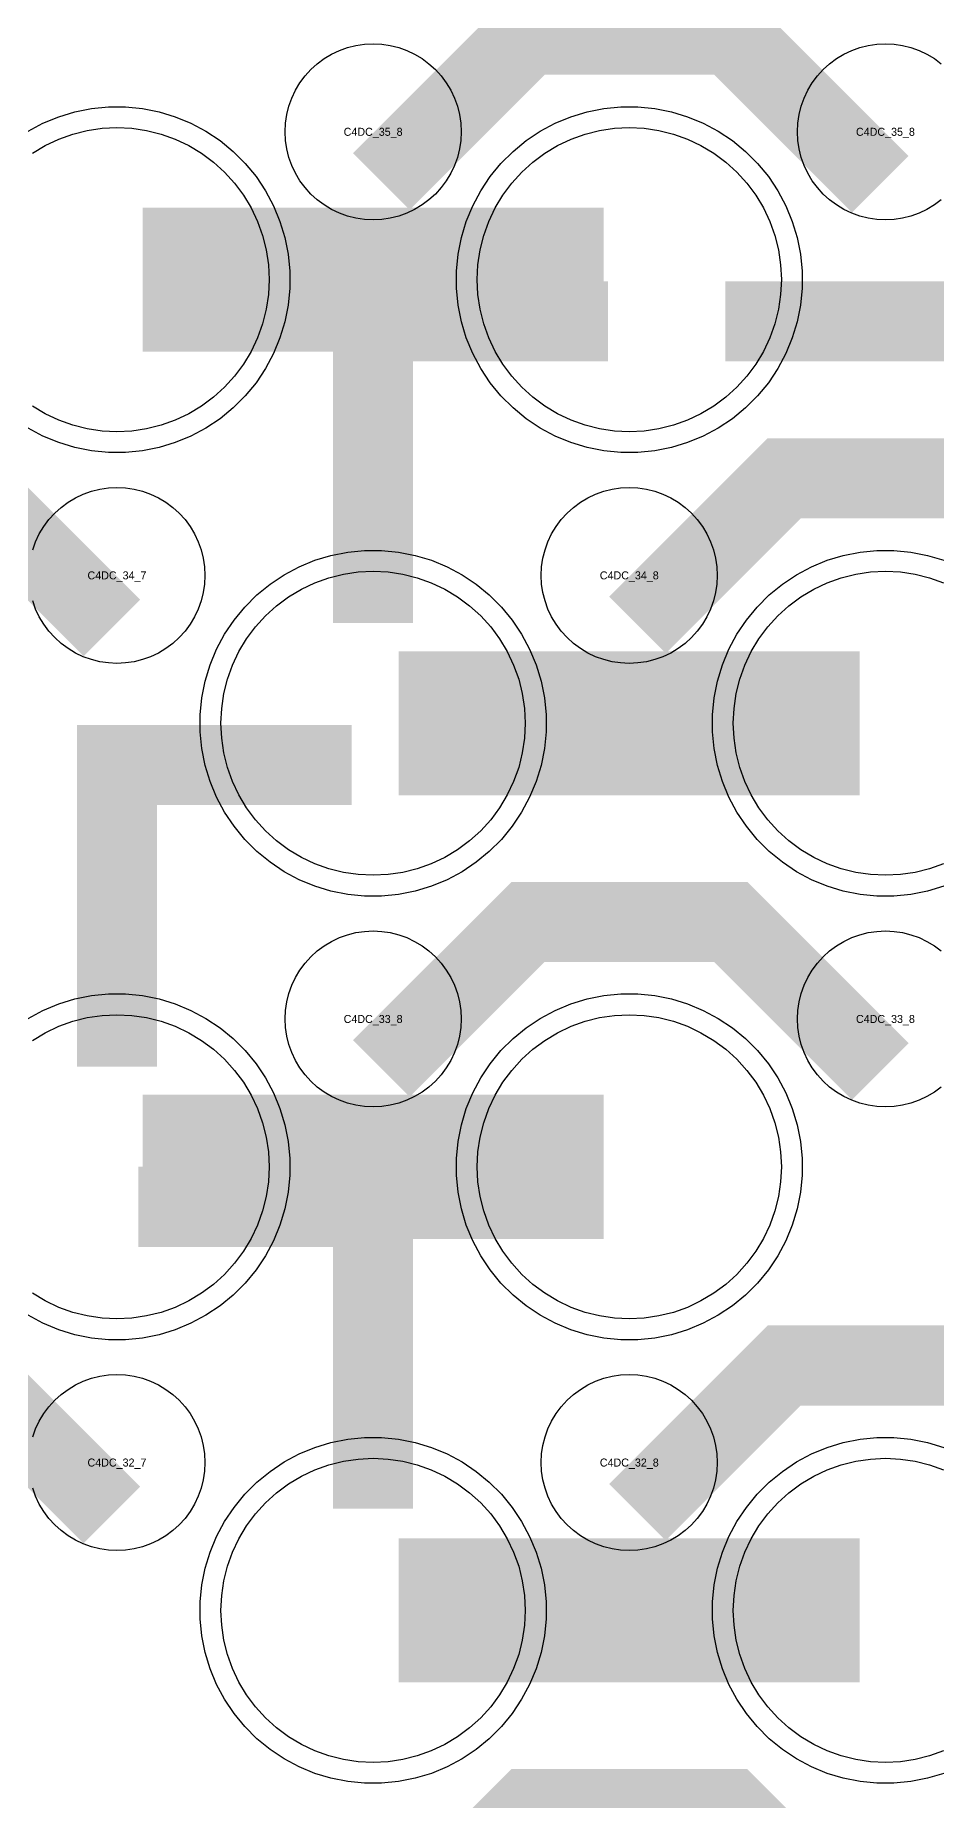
# Model space of a CAD drawing. Extents: x -11880 to 11880, y -14992 to 14992.
# Drawn here: x -9546 to -9264, y -10465 to -9913 of the extents above; entities that cross this region are included whole.
import ezdxf
from ezdxf.enums import TextEntityAlignment as Align

# ---------------------------------------------------------------- set-up
doc = ezdxf.new("R2010")
doc.units = 0
doc.header["$MEASUREMENT"] = 0
for name, color, linetype in [('GDS_775_DT_237', 138, 'CONTINUOUS'), ('RDL1_FS', 34, 'CONTINUOUS'), ('RDL_BS', 160, 'CONTINUOUS')]:
    doc.layers.add(name, color=color, linetype=linetype)

msp = doc.modelspace()

# ---------------------------------------------------------------- linework, layer by layer
at = {"layer": 'RDL1_FS', "color": 240, "true_color": 0xed1f24}
for points in [[(-9546.395, -9950.318), (-9542.395, -9947.92), (-9538.181, -9945.928), (-9533.791, -9944.356), (-9529.268, -9943.224), (-9524.657, -9942.54), (-9520, -9942.311), (-9515.343, -9942.54), (-9510.732, -9943.224), (-9506.209, -9944.356), (-9501.819, -9945.928), (-9497.605, -9947.92), (-9493.605, -9950.318), (-9489.86, -9953.096), (-9486.406, -9956.226), (-9483.276, -9959.68), (-9480.498, -9963.425), (-9478.1, -9967.425), (-9476.108, -9971.639), (-9474.536, -9976.029), (-9473.404, -9980.552), (-9472.72, -9985.163), (-9472.491, -9989.82), (-9472.72, -9994.477), (-9473.404, -9999.088), (-9474.536, -10003.611), (-9476.108, -10008.001), (-9478.1, -10012.215), (-9480.498, -10016.215), (-9483.276, -10019.96), (-9486.406, -10023.414), (-9489.86, -10026.544), (-9493.605, -10029.322), (-9497.605, -10031.72), (-9501.819, -10033.712), (-9506.209, -10035.284), (-9510.732, -10036.416), (-9515.343, -10037.1), (-9520, -10037.329), (-9524.657, -10037.1), (-9529.268, -10036.416), (-9533.791, -10035.284), (-9538.181, -10033.712), (-9542.395, -10031.72), (-9546.395, -10029.322)], [(-9261.819, -10172.277), (-9266.209, -10173.849), (-9270.732, -10174.981), (-9275.343, -10175.665), (-9280, -10175.894), (-9284.657, -10175.665), (-9289.268, -10174.981), (-9293.791, -10173.849), (-9298.181, -10172.277), (-9302.395, -10170.285), (-9306.395, -10167.887), (-9310.14, -10165.109), (-9313.594, -10161.979), (-9316.724, -10158.525), (-9319.502, -10154.78), (-9321.9, -10150.78), (-9323.892, -10146.566), (-9325.464, -10142.176), (-9326.596, -10137.653), (-9327.28, -10133.042), (-9327.509, -10128.385), (-9327.28, -10123.728), (-9326.596, -10119.117), (-9325.464, -10114.594), (-9323.892, -10110.204), (-9321.9, -10105.99), (-9319.502, -10101.99), (-9316.724, -10098.245), (-9313.594, -10094.791), (-9310.14, -10091.661), (-9306.395, -10088.883), (-9302.395, -10086.485), (-9298.181, -10084.493), (-9293.791, -10082.921), (-9289.268, -10081.789), (-9284.657, -10081.105), (-9280, -10080.876), (-9275.343, -10081.105), (-9270.732, -10081.789), (-9266.209, -10082.921), (-9261.819, -10084.493)], [(-9546.395, -10227.448), (-9542.395, -10225.05), (-9538.181, -10223.058), (-9533.791, -10221.486), (-9529.268, -10220.354), (-9524.657, -10219.67), (-9520, -10219.441), (-9515.343, -10219.67), (-9510.732, -10220.354), (-9506.209, -10221.486), (-9501.819, -10223.058), (-9497.605, -10225.05), (-9493.605, -10227.448), (-9489.86, -10230.226), (-9486.406, -10233.356), (-9483.276, -10236.81), (-9480.498, -10240.555), (-9478.1, -10244.555), (-9476.108, -10248.769), (-9474.536, -10253.159), (-9473.404, -10257.682), (-9472.72, -10262.293), (-9472.491, -10266.95), (-9472.72, -10271.607), (-9473.404, -10276.218), (-9474.536, -10280.741), (-9476.108, -10285.131), (-9478.1, -10289.345), (-9480.498, -10293.345), (-9483.276, -10297.09), (-9486.406, -10300.544), (-9489.86, -10303.674), (-9493.605, -10306.452), (-9497.605, -10308.85), (-9501.819, -10310.842), (-9506.209, -10312.414), (-9510.732, -10313.546), (-9515.343, -10314.23), (-9520, -10314.459), (-9524.657, -10314.23), (-9529.268, -10313.546), (-9533.791, -10312.414), (-9538.181, -10310.842), (-9542.395, -10308.85), (-9546.395, -10306.452)], [(-9261.819, -10449.407), (-9266.209, -10450.979), (-9270.732, -10452.111), (-9275.343, -10452.795), (-9280, -10453.024), (-9284.657, -10452.795), (-9289.268, -10452.111), (-9293.791, -10450.979), (-9298.181, -10449.407), (-9302.395, -10447.415), (-9306.395, -10445.017), (-9310.14, -10442.239), (-9313.594, -10439.109), (-9316.724, -10435.655), (-9319.502, -10431.91), (-9321.9, -10427.91), (-9323.892, -10423.696), (-9325.464, -10419.306), (-9326.596, -10414.783), (-9327.28, -10410.172), (-9327.509, -10405.515), (-9327.28, -10400.858), (-9326.596, -10396.247), (-9325.464, -10391.724), (-9323.892, -10387.334), (-9321.9, -10383.12), (-9319.502, -10379.12), (-9316.724, -10375.375), (-9313.594, -10371.921), (-9310.14, -10368.791), (-9306.395, -10366.013), (-9302.395, -10363.615), (-9298.181, -10361.623), (-9293.791, -10360.051), (-9289.268, -10358.919), (-9284.657, -10358.235), (-9280, -10358.006), (-9275.343, -10358.235), (-9270.732, -10358.919), (-9266.209, -10360.051), (-9261.819, -10361.623)]]:
    msp.add_lwpolyline(points, dxfattribs=at)
for points in [[(-9360, -10037.329), (-9364.657, -10037.1), (-9369.268, -10036.416), (-9373.791, -10035.284), (-9378.181, -10033.712), (-9382.395, -10031.72), (-9386.395, -10029.322), (-9390.14, -10026.544), (-9393.594, -10023.414), (-9396.724, -10019.96), (-9399.502, -10016.215), (-9401.9, -10012.215), (-9403.892, -10008.001), (-9405.464, -10003.611), (-9406.596, -9999.088), (-9407.28, -9994.477), (-9407.509, -9989.82), (-9407.28, -9985.163), (-9406.596, -9980.552), (-9405.464, -9976.029), (-9403.892, -9971.639), (-9401.9, -9967.425), (-9399.502, -9963.425), (-9396.724, -9959.68), (-9393.594, -9956.226), (-9390.14, -9953.096), (-9386.395, -9950.318), (-9382.395, -9947.92), (-9378.181, -9945.928), (-9373.791, -9944.356), (-9369.268, -9943.224), (-9364.657, -9942.54), (-9360, -9942.311), (-9355.343, -9942.54), (-9350.732, -9943.224), (-9346.209, -9944.356), (-9341.819, -9945.928), (-9337.605, -9947.92), (-9333.605, -9950.318), (-9329.86, -9953.096), (-9326.406, -9956.226), (-9323.276, -9959.68), (-9320.498, -9963.425), (-9318.1, -9967.425), (-9316.108, -9971.639), (-9314.536, -9976.029), (-9313.404, -9980.552), (-9312.72, -9985.163), (-9312.491, -9989.82), (-9312.72, -9994.477), (-9313.404, -9999.088), (-9314.536, -10003.611), (-9316.108, -10008.001), (-9318.1, -10012.215), (-9320.498, -10016.215), (-9323.276, -10019.96), (-9326.406, -10023.414), (-9329.86, -10026.544), (-9333.605, -10029.322), (-9337.605, -10031.72), (-9341.819, -10033.712), (-9346.209, -10035.284), (-9350.732, -10036.416), (-9355.343, -10037.1)], [(-9440, -10175.894), (-9444.657, -10175.665), (-9449.268, -10174.981), (-9453.791, -10173.849), (-9458.181, -10172.277), (-9462.395, -10170.285), (-9466.395, -10167.887), (-9470.14, -10165.109), (-9473.594, -10161.979), (-9476.724, -10158.525), (-9479.502, -10154.78), (-9481.9, -10150.78), (-9483.892, -10146.566), (-9485.464, -10142.176), (-9486.596, -10137.653), (-9487.28, -10133.042), (-9487.509, -10128.385), (-9487.28, -10123.728), (-9486.596, -10119.117), (-9485.464, -10114.594), (-9483.892, -10110.204), (-9481.9, -10105.99), (-9479.502, -10101.99), (-9476.724, -10098.245), (-9473.594, -10094.791), (-9470.14, -10091.661), (-9466.395, -10088.883), (-9462.395, -10086.485), (-9458.181, -10084.493), (-9453.791, -10082.921), (-9449.268, -10081.789), (-9444.657, -10081.105), (-9440, -10080.876), (-9435.343, -10081.105), (-9430.732, -10081.789), (-9426.209, -10082.921), (-9421.819, -10084.493), (-9417.605, -10086.485), (-9413.605, -10088.883), (-9409.86, -10091.661), (-9406.406, -10094.791), (-9403.276, -10098.245), (-9400.498, -10101.99), (-9398.1, -10105.99), (-9396.108, -10110.204), (-9394.536, -10114.594), (-9393.404, -10119.117), (-9392.72, -10123.728), (-9392.491, -10128.385), (-9392.72, -10133.042), (-9393.404, -10137.653), (-9394.536, -10142.176), (-9396.108, -10146.566), (-9398.1, -10150.78), (-9400.498, -10154.78), (-9403.276, -10158.525), (-9406.406, -10161.979), (-9409.86, -10165.109), (-9413.605, -10167.887), (-9417.605, -10170.285), (-9421.819, -10172.277), (-9426.209, -10173.849), (-9430.732, -10174.981), (-9435.343, -10175.665)], [(-9360, -10314.459), (-9364.657, -10314.23), (-9369.268, -10313.546), (-9373.791, -10312.414), (-9378.181, -10310.842), (-9382.395, -10308.85), (-9386.395, -10306.452), (-9390.14, -10303.674), (-9393.594, -10300.544), (-9396.724, -10297.09), (-9399.502, -10293.345), (-9401.9, -10289.345), (-9403.892, -10285.131), (-9405.464, -10280.741), (-9406.596, -10276.218), (-9407.28, -10271.607), (-9407.509, -10266.95), (-9407.28, -10262.293), (-9406.596, -10257.682), (-9405.464, -10253.159), (-9403.892, -10248.769), (-9401.9, -10244.555), (-9399.502, -10240.555), (-9396.724, -10236.81), (-9393.594, -10233.356), (-9390.14, -10230.226), (-9386.395, -10227.448), (-9382.395, -10225.05), (-9378.181, -10223.058), (-9373.791, -10221.486), (-9369.268, -10220.354), (-9364.657, -10219.67), (-9360, -10219.441), (-9355.343, -10219.67), (-9350.732, -10220.354), (-9346.209, -10221.486), (-9341.819, -10223.058), (-9337.605, -10225.05), (-9333.605, -10227.448), (-9329.86, -10230.226), (-9326.406, -10233.356), (-9323.276, -10236.81), (-9320.498, -10240.555), (-9318.1, -10244.555), (-9316.108, -10248.769), (-9314.536, -10253.159), (-9313.404, -10257.682), (-9312.72, -10262.293), (-9312.491, -10266.95), (-9312.72, -10271.607), (-9313.404, -10276.218), (-9314.536, -10280.741), (-9316.108, -10285.131), (-9318.1, -10289.345), (-9320.498, -10293.345), (-9323.276, -10297.09), (-9326.406, -10300.544), (-9329.86, -10303.674), (-9333.605, -10306.452), (-9337.605, -10308.85), (-9341.819, -10310.842), (-9346.209, -10312.414), (-9350.732, -10313.546), (-9355.343, -10314.23)], [(-9440, -10453.024), (-9444.657, -10452.795), (-9449.268, -10452.111), (-9453.791, -10450.979), (-9458.181, -10449.407), (-9462.395, -10447.415), (-9466.395, -10445.017), (-9470.14, -10442.239), (-9473.594, -10439.109), (-9476.724, -10435.655), (-9479.502, -10431.91), (-9481.9, -10427.91), (-9483.892, -10423.696), (-9485.464, -10419.306), (-9486.596, -10414.783), (-9487.28, -10410.172), (-9487.509, -10405.515), (-9487.28, -10400.858), (-9486.596, -10396.247), (-9485.464, -10391.724), (-9483.892, -10387.334), (-9481.9, -10383.12), (-9479.502, -10379.12), (-9476.724, -10375.375), (-9473.594, -10371.921), (-9470.14, -10368.791), (-9466.395, -10366.013), (-9462.395, -10363.615), (-9458.181, -10361.623), (-9453.791, -10360.051), (-9449.268, -10358.919), (-9444.657, -10358.235), (-9440, -10358.006), (-9435.343, -10358.235), (-9430.732, -10358.919), (-9426.209, -10360.051), (-9421.819, -10361.623), (-9417.605, -10363.615), (-9413.605, -10366.013), (-9409.86, -10368.791), (-9406.406, -10371.921), (-9403.276, -10375.375), (-9400.498, -10379.12), (-9398.1, -10383.12), (-9396.108, -10387.334), (-9394.536, -10391.724), (-9393.404, -10396.247), (-9392.72, -10400.858), (-9392.491, -10405.515), (-9392.72, -10410.172), (-9393.404, -10414.783), (-9394.536, -10419.306), (-9396.108, -10423.696), (-9398.1, -10427.91), (-9400.498, -10431.91), (-9403.276, -10435.655), (-9406.406, -10439.109), (-9409.86, -10442.239), (-9413.605, -10445.017), (-9417.605, -10447.415), (-9421.819, -10449.407), (-9426.209, -10450.979), (-9430.732, -10452.111), (-9435.343, -10452.795)]]:
    msp.add_lwpolyline(points, close=True, dxfattribs=at)
for points in [[(-9511.998, -9989.82, 45, 45, 0), (-9439.998, -9989.82, 45, 45, 0)], [(-9439.998, -9989.82, 45, 45, 0), (-9367.998, -9989.82, 45, 45, 0)], [(-9431.998, -10128.385, 45, 45, 0), (-9359.998, -10128.385, 45, 45, 0)], [(-9359.998, -10128.385, 45, 45, 0), (-9287.998, -10128.385, 45, 45, 0)], [(-9511.998, -10266.95, 45, 45, 0), (-9439.998, -10266.95, 45, 45, 0)], [(-9439.998, -10266.95, 45, 45, 0), (-9367.998, -10266.95, 45, 45, 0)], [(-9431.998, -10405.515, 45, 45, 0), (-9359.998, -10405.515, 45, 45, 0)], [(-9359.998, -10405.515, 45, 45, 0), (-9287.998, -10405.515, 45, 45, 0)]]:
    msp.add_lwpolyline(points, format="xyseb", dxfattribs=at)
at = {"layer": 'RDL_BS'}
for points in [[(-9437.438, -9959.134, 25, 25, 0), (-9391.623, -9913.319, 25, 25, 0), (-9358.07, -9913.319, 25, 25, 0)], [(-9281.599, -9960.033, 25, 25, 0), (-9328.313, -9913.319, 25, 25, 0), (-9358.071, -9913.319, 25, 25, 0)], [(-9521.599, -10098.598, 25, 25, 0), (-9568.313, -10051.884, 25, 25, 0), (-9598.071, -10051.884, 25, 25, 0)], [(-9357.438, -10097.699, 25, 25, 0), (-9311.623, -10051.884, 25, 25, 0), (-9278.07, -10051.884, 25, 25, 0)], [(-9201.599, -10098.598, 25, 25, 0), (-9248.313, -10051.884, 25, 25, 0), (-9278.071, -10051.884, 25, 25, 0)], [(-9437.438, -10236.264, 25, 25, 0), (-9391.623, -10190.449, 25, 25, 0), (-9358.07, -10190.449, 25, 25, 0)], [(-9281.599, -10237.163, 25, 25, 0), (-9328.313, -10190.449, 25, 25, 0), (-9358.071, -10190.449, 25, 25, 0)], [(-9521.599, -10375.728, 25, 25, 0), (-9568.313, -10329.014, 25, 25, 0), (-9598.071, -10329.014, 25, 25, 0)], [(-9357.438, -10374.829, 25, 25, 0), (-9311.623, -10329.014, 25, 25, 0), (-9278.07, -10329.014, 25, 25, 0)], [(-9201.599, -10375.728, 25, 25, 0), (-9248.313, -10329.014, 25, 25, 0), (-9278.071, -10329.014, 25, 25, 0)], [(-9360, -10569.08, 25, 25, 0), (-9360, -10455.079, 25, 25, 0)], [(-9437.438, -10513.394, 25, 25, 0), (-9391.623, -10467.579, 25, 25, 0), (-9358.07, -10467.579, 25, 25, 0)], [(-9281.599, -10514.293, 25, 25, 0), (-9328.313, -10467.579, 25, 25, 0), (-9358.071, -10467.579, 25, 25, 0)]]:
    msp.add_lwpolyline(points, format="xyseb", dxfattribs=at)
for points in [[(-9440, -9971.126), (-9442.693, -9970.994), (-9445.365, -9970.598), (-9447.984, -9969.941), (-9450.519, -9969.034), (-9452.956, -9967.882), (-9455.28, -9966.489), (-9457.443, -9964.886), (-9459.442, -9963.074), (-9461.254, -9961.075), (-9462.857, -9958.912), (-9464.25, -9956.588), (-9465.402, -9954.151), (-9466.309, -9951.616), (-9466.966, -9948.997), (-9467.362, -9946.325), (-9467.494, -9943.632), (-9467.362, -9940.939), (-9466.966, -9938.267), (-9466.309, -9935.648), (-9465.402, -9933.113), (-9464.25, -9930.676), (-9462.857, -9928.352), (-9461.254, -9926.189), (-9459.442, -9924.19), (-9457.443, -9922.378), (-9455.28, -9920.775), (-9452.956, -9919.382), (-9450.519, -9918.23), (-9447.984, -9917.323), (-9445.365, -9916.666), (-9442.693, -9916.27), (-9440, -9916.138), (-9437.307, -9916.27), (-9434.635, -9916.666), (-9432.016, -9917.323), (-9429.481, -9918.23), (-9427.044, -9919.382), (-9424.72, -9920.775), (-9422.557, -9922.378), (-9420.558, -9924.19), (-9418.746, -9926.189), (-9417.143, -9928.352), (-9415.75, -9930.676), (-9414.598, -9933.113), (-9413.691, -9935.648), (-9413.034, -9938.267), (-9412.638, -9940.939), (-9412.506, -9943.632), (-9412.638, -9946.325), (-9413.034, -9948.997), (-9413.691, -9951.616), (-9414.598, -9954.151), (-9415.75, -9956.588), (-9417.143, -9958.912), (-9418.746, -9961.075), (-9420.558, -9963.074), (-9422.557, -9964.886), (-9424.72, -9966.489), (-9427.044, -9967.882), (-9429.481, -9969.034), (-9432.016, -9969.941), (-9434.635, -9970.598), (-9437.307, -9970.994)], [(-9360, -10109.691), (-9362.693, -10109.559), (-9365.365, -10109.163), (-9367.984, -10108.506), (-9370.519, -10107.599), (-9372.956, -10106.447), (-9375.28, -10105.054), (-9377.443, -10103.451), (-9379.442, -10101.639), (-9381.254, -10099.64), (-9382.857, -10097.477), (-9384.25, -10095.153), (-9385.402, -10092.716), (-9386.309, -10090.181), (-9386.966, -10087.562), (-9387.362, -10084.89), (-9387.494, -10082.197), (-9387.362, -10079.504), (-9386.966, -10076.832), (-9386.309, -10074.213), (-9385.402, -10071.678), (-9384.25, -10069.241), (-9382.857, -10066.917), (-9381.254, -10064.754), (-9379.442, -10062.755), (-9377.443, -10060.943), (-9375.28, -10059.34), (-9372.956, -10057.947), (-9370.519, -10056.795), (-9367.984, -10055.888), (-9365.365, -10055.231), (-9362.693, -10054.835), (-9360, -10054.703), (-9357.307, -10054.835), (-9354.635, -10055.231), (-9352.016, -10055.888), (-9349.481, -10056.795), (-9347.044, -10057.947), (-9344.72, -10059.34), (-9342.557, -10060.943), (-9340.558, -10062.755), (-9338.746, -10064.754), (-9337.143, -10066.917), (-9335.75, -10069.241), (-9334.598, -10071.678), (-9333.691, -10074.213), (-9333.034, -10076.832), (-9332.638, -10079.504), (-9332.506, -10082.197), (-9332.638, -10084.89), (-9333.034, -10087.562), (-9333.691, -10090.181), (-9334.598, -10092.716), (-9335.75, -10095.153), (-9337.143, -10097.477), (-9338.746, -10099.64), (-9340.558, -10101.639), (-9342.557, -10103.451), (-9344.72, -10105.054), (-9347.044, -10106.447), (-9349.481, -10107.599), (-9352.016, -10108.506), (-9354.635, -10109.163), (-9357.307, -10109.559)], [(-9440, -10248.256), (-9442.693, -10248.124), (-9445.365, -10247.728), (-9447.984, -10247.071), (-9450.519, -10246.164), (-9452.956, -10245.012), (-9455.28, -10243.619), (-9457.443, -10242.016), (-9459.442, -10240.204), (-9461.254, -10238.205), (-9462.857, -10236.042), (-9464.25, -10233.718), (-9465.402, -10231.281), (-9466.309, -10228.746), (-9466.966, -10226.127), (-9467.362, -10223.455), (-9467.494, -10220.762), (-9467.362, -10218.069), (-9466.966, -10215.397), (-9466.309, -10212.778), (-9465.402, -10210.243), (-9464.25, -10207.806), (-9462.857, -10205.482), (-9461.254, -10203.319), (-9459.442, -10201.32), (-9457.443, -10199.508), (-9455.28, -10197.905), (-9452.956, -10196.512), (-9450.519, -10195.36), (-9447.984, -10194.453), (-9445.365, -10193.796), (-9442.693, -10193.4), (-9440, -10193.268), (-9437.307, -10193.4), (-9434.635, -10193.796), (-9432.016, -10194.453), (-9429.481, -10195.36), (-9427.044, -10196.512), (-9424.72, -10197.905), (-9422.557, -10199.508), (-9420.558, -10201.32), (-9418.746, -10203.319), (-9417.143, -10205.482), (-9415.75, -10207.806), (-9414.598, -10210.243), (-9413.691, -10212.778), (-9413.034, -10215.397), (-9412.638, -10218.069), (-9412.506, -10220.762), (-9412.638, -10223.455), (-9413.034, -10226.127), (-9413.691, -10228.746), (-9414.598, -10231.281), (-9415.75, -10233.718), (-9417.143, -10236.042), (-9418.746, -10238.205), (-9420.558, -10240.204), (-9422.557, -10242.016), (-9424.72, -10243.619), (-9427.044, -10245.012), (-9429.481, -10246.164), (-9432.016, -10247.071), (-9434.635, -10247.728), (-9437.307, -10248.124)], [(-9360, -10386.821), (-9362.693, -10386.689), (-9365.365, -10386.293), (-9367.984, -10385.636), (-9370.519, -10384.729), (-9372.956, -10383.577), (-9375.28, -10382.184), (-9377.443, -10380.581), (-9379.442, -10378.769), (-9381.254, -10376.77), (-9382.857, -10374.607), (-9384.25, -10372.283), (-9385.402, -10369.846), (-9386.309, -10367.311), (-9386.966, -10364.692), (-9387.362, -10362.02), (-9387.494, -10359.327), (-9387.362, -10356.634), (-9386.966, -10353.962), (-9386.309, -10351.343), (-9385.402, -10348.808), (-9384.25, -10346.371), (-9382.857, -10344.047), (-9381.254, -10341.884), (-9379.442, -10339.885), (-9377.443, -10338.073), (-9375.28, -10336.47), (-9372.956, -10335.077), (-9370.519, -10333.925), (-9367.984, -10333.018), (-9365.365, -10332.361), (-9362.693, -10331.965), (-9360, -10331.833), (-9357.307, -10331.965), (-9354.635, -10332.361), (-9352.016, -10333.018), (-9349.481, -10333.925), (-9347.044, -10335.077), (-9344.72, -10336.47), (-9342.557, -10338.073), (-9340.558, -10339.885), (-9338.746, -10341.884), (-9337.143, -10344.047), (-9335.75, -10346.371), (-9334.598, -10348.808), (-9333.691, -10351.343), (-9333.034, -10353.962), (-9332.638, -10356.634), (-9332.506, -10359.327), (-9332.638, -10362.02), (-9333.034, -10364.692), (-9333.691, -10367.311), (-9334.598, -10369.846), (-9335.75, -10372.283), (-9337.143, -10374.607), (-9338.746, -10376.77), (-9340.558, -10378.769), (-9342.557, -10380.581), (-9344.72, -10382.184), (-9347.044, -10383.577), (-9349.481, -10384.729), (-9352.016, -10385.636), (-9354.635, -10386.293), (-9357.307, -10386.689)]]:
    msp.add_lwpolyline(points, close=True, dxfattribs=at)
for points in [[(-9262.557, -9964.886), (-9264.72, -9966.489), (-9267.044, -9967.882), (-9269.481, -9969.034), (-9272.016, -9969.941), (-9274.635, -9970.598), (-9277.307, -9970.994), (-9280, -9971.126), (-9282.693, -9970.994), (-9285.365, -9970.598), (-9287.984, -9969.941), (-9290.519, -9969.034), (-9292.956, -9967.882), (-9295.28, -9966.489), (-9297.443, -9964.886), (-9299.442, -9963.074), (-9301.254, -9961.075), (-9302.857, -9958.912), (-9304.25, -9956.588), (-9305.402, -9954.151), (-9306.309, -9951.616), (-9306.966, -9948.997), (-9307.362, -9946.325), (-9307.494, -9943.632), (-9307.362, -9940.939), (-9306.966, -9938.267), (-9306.309, -9935.648), (-9305.402, -9933.113), (-9304.25, -9930.676), (-9302.857, -9928.352), (-9301.254, -9926.189), (-9299.442, -9924.19), (-9297.443, -9922.378), (-9295.28, -9920.775), (-9292.956, -9919.382), (-9290.519, -9918.23), (-9287.984, -9917.323), (-9285.365, -9916.666), (-9282.693, -9916.27), (-9280, -9916.138), (-9277.307, -9916.27), (-9274.635, -9916.666), (-9272.016, -9917.323), (-9269.481, -9918.23), (-9267.044, -9919.382), (-9264.72, -9920.775), (-9262.557, -9922.378)], [(-9546.309, -10074.213), (-9545.402, -10071.678), (-9544.25, -10069.241), (-9542.857, -10066.917), (-9541.254, -10064.754), (-9539.442, -10062.755), (-9537.443, -10060.943), (-9535.28, -10059.34), (-9532.956, -10057.947), (-9530.519, -10056.795), (-9527.984, -10055.888), (-9525.365, -10055.231), (-9522.693, -10054.835), (-9520, -10054.703), (-9517.307, -10054.835), (-9514.635, -10055.231), (-9512.016, -10055.888), (-9509.481, -10056.795), (-9507.044, -10057.947), (-9504.72, -10059.34), (-9502.557, -10060.943), (-9500.558, -10062.755), (-9498.746, -10064.754), (-9497.143, -10066.917), (-9495.75, -10069.241), (-9494.598, -10071.678), (-9493.691, -10074.213), (-9493.034, -10076.832), (-9492.638, -10079.504), (-9492.506, -10082.197), (-9492.638, -10084.89), (-9493.034, -10087.562), (-9493.691, -10090.181), (-9494.598, -10092.716), (-9495.75, -10095.153), (-9497.143, -10097.477), (-9498.746, -10099.64), (-9500.558, -10101.639), (-9502.557, -10103.451), (-9504.72, -10105.054), (-9507.044, -10106.447), (-9509.481, -10107.599), (-9512.016, -10108.506), (-9514.635, -10109.163), (-9517.307, -10109.559), (-9520, -10109.691), (-9522.693, -10109.559), (-9525.365, -10109.163), (-9527.984, -10108.506), (-9530.519, -10107.599), (-9532.956, -10106.447), (-9535.28, -10105.054), (-9537.443, -10103.451), (-9539.442, -10101.639), (-9541.254, -10099.64), (-9542.857, -10097.477), (-9544.25, -10095.153), (-9545.402, -10092.716), (-9546.309, -10090.181)], [(-9262.557, -10242.016), (-9264.72, -10243.619), (-9267.044, -10245.012), (-9269.481, -10246.164), (-9272.016, -10247.071), (-9274.635, -10247.728), (-9277.307, -10248.124), (-9280, -10248.256), (-9282.693, -10248.124), (-9285.365, -10247.728), (-9287.984, -10247.071), (-9290.519, -10246.164), (-9292.956, -10245.012), (-9295.28, -10243.619), (-9297.443, -10242.016), (-9299.442, -10240.204), (-9301.254, -10238.205), (-9302.857, -10236.042), (-9304.25, -10233.718), (-9305.402, -10231.281), (-9306.309, -10228.746), (-9306.966, -10226.127), (-9307.362, -10223.455), (-9307.494, -10220.762), (-9307.362, -10218.069), (-9306.966, -10215.397), (-9306.309, -10212.778), (-9305.402, -10210.243), (-9304.25, -10207.806), (-9302.857, -10205.482), (-9301.254, -10203.319), (-9299.442, -10201.32), (-9297.443, -10199.508), (-9295.28, -10197.905), (-9292.956, -10196.512), (-9290.519, -10195.36), (-9287.984, -10194.453), (-9285.365, -10193.796), (-9282.693, -10193.4), (-9280, -10193.268), (-9277.307, -10193.4), (-9274.635, -10193.796), (-9272.016, -10194.453), (-9269.481, -10195.36), (-9267.044, -10196.512), (-9264.72, -10197.905), (-9262.557, -10199.508)], [(-9546.309, -10351.343), (-9545.402, -10348.808), (-9544.25, -10346.371), (-9542.857, -10344.047), (-9541.254, -10341.884), (-9539.442, -10339.885), (-9537.443, -10338.073), (-9535.28, -10336.47), (-9532.956, -10335.077), (-9530.519, -10333.925), (-9527.984, -10333.018), (-9525.365, -10332.361), (-9522.693, -10331.965), (-9520, -10331.833), (-9517.307, -10331.965), (-9514.635, -10332.361), (-9512.016, -10333.018), (-9509.481, -10333.925), (-9507.044, -10335.077), (-9504.72, -10336.47), (-9502.557, -10338.073), (-9500.558, -10339.885), (-9498.746, -10341.884), (-9497.143, -10344.047), (-9495.75, -10346.371), (-9494.598, -10348.808), (-9493.691, -10351.343), (-9493.034, -10353.962), (-9492.638, -10356.634), (-9492.506, -10359.327), (-9492.638, -10362.02), (-9493.034, -10364.692), (-9493.691, -10367.311), (-9494.598, -10369.846), (-9495.75, -10372.283), (-9497.143, -10374.607), (-9498.746, -10376.77), (-9500.558, -10378.769), (-9502.557, -10380.581), (-9504.72, -10382.184), (-9507.044, -10383.577), (-9509.481, -10384.729), (-9512.016, -10385.636), (-9514.635, -10386.293), (-9517.307, -10386.689), (-9520, -10386.821), (-9522.693, -10386.689), (-9525.365, -10386.293), (-9527.984, -10385.636), (-9530.519, -10384.729), (-9532.956, -10383.577), (-9535.28, -10382.184), (-9537.443, -10380.581), (-9539.442, -10378.769), (-9541.254, -10376.77), (-9542.857, -10374.607), (-9544.25, -10372.283), (-9545.402, -10369.846), (-9546.309, -10367.311)]]:
    msp.add_lwpolyline(points, dxfattribs=at)
at = {"layer": 'RDL_BS', "color": 240, "true_color": 0xed1f24}
for points in [[(-9547.777, -9943.437), (-9543.115, -9940.945), (-9538.205, -9938.914), (-9533.165, -9937.383), (-9527.938, -9936.337), (-9522.644, -9935.82), (-9517.356, -9935.82), (-9512.062, -9936.337), (-9506.835, -9937.383), (-9501.795, -9938.914), (-9496.885, -9940.945), (-9492.223, -9943.437), (-9487.809, -9946.384), (-9483.708, -9949.746), (-9479.926, -9953.528), (-9476.564, -9957.629), (-9473.617, -9962.043), (-9471.125, -9966.705), (-9469.094, -9971.615), (-9467.563, -9976.655), (-9466.517, -9981.882), (-9466, -9987.176), (-9466, -9992.464), (-9466.517, -9997.758), (-9467.563, -10002.985), (-9469.094, -10008.025), (-9471.125, -10012.935), (-9473.617, -10017.597), (-9476.564, -10022.011), (-9479.926, -10026.112), (-9483.708, -10029.894), (-9487.809, -10033.256), (-9492.223, -10036.203), (-9496.885, -10038.695), (-9501.795, -10040.726), (-9506.835, -10042.257), (-9512.062, -10043.303), (-9517.356, -10043.82), (-9522.644, -10043.82), (-9527.938, -10043.303), (-9533.165, -10042.257), (-9538.205, -10040.726), (-9543.115, -10038.695), (-9547.777, -10036.203)], [(-9261.795, -10179.291), (-9266.835, -10180.822), (-9272.062, -10181.868), (-9277.356, -10182.385), (-9282.644, -10182.385), (-9287.938, -10181.868), (-9293.165, -10180.822), (-9298.205, -10179.291), (-9303.115, -10177.26), (-9307.777, -10174.768), (-9312.191, -10171.821), (-9316.292, -10168.459), (-9320.074, -10164.677), (-9323.436, -10160.576), (-9326.383, -10156.162), (-9328.875, -10151.5), (-9330.906, -10146.59), (-9332.437, -10141.55), (-9333.483, -10136.323), (-9334, -10131.029), (-9334, -10125.741), (-9333.483, -10120.447), (-9332.437, -10115.22), (-9330.906, -10110.18), (-9328.875, -10105.27), (-9326.383, -10100.608), (-9323.436, -10096.194), (-9320.074, -10092.093), (-9316.292, -10088.311), (-9312.191, -10084.949), (-9307.777, -10082.002), (-9303.115, -10079.51), (-9298.205, -10077.479), (-9293.165, -10075.948), (-9287.938, -10074.902), (-9282.644, -10074.385), (-9277.356, -10074.385), (-9272.062, -10074.902), (-9266.835, -10075.948), (-9261.795, -10077.479)], [(-9547.777, -10220.567), (-9543.115, -10218.075), (-9538.205, -10216.044), (-9533.165, -10214.513), (-9527.938, -10213.467), (-9522.644, -10212.95), (-9517.356, -10212.95), (-9512.062, -10213.467), (-9506.835, -10214.513), (-9501.795, -10216.044), (-9496.885, -10218.075), (-9492.223, -10220.567), (-9487.809, -10223.514), (-9483.708, -10226.876), (-9479.926, -10230.658), (-9476.564, -10234.759), (-9473.617, -10239.173), (-9471.125, -10243.835), (-9469.094, -10248.745), (-9467.563, -10253.785), (-9466.517, -10259.012), (-9466, -10264.306), (-9466, -10269.594), (-9466.517, -10274.888), (-9467.563, -10280.115), (-9469.094, -10285.155), (-9471.125, -10290.065), (-9473.617, -10294.727), (-9476.564, -10299.141), (-9479.926, -10303.242), (-9483.708, -10307.024), (-9487.809, -10310.386), (-9492.223, -10313.333), (-9496.885, -10315.825), (-9501.795, -10317.856), (-9506.835, -10319.387), (-9512.062, -10320.433), (-9517.356, -10320.95), (-9522.644, -10320.95), (-9527.938, -10320.433), (-9533.165, -10319.387), (-9538.205, -10317.856), (-9543.115, -10315.825), (-9547.777, -10313.333)], [(-9261.795, -10456.421), (-9266.835, -10457.952), (-9272.062, -10458.998), (-9277.356, -10459.515), (-9282.644, -10459.515), (-9287.938, -10458.998), (-9293.165, -10457.952), (-9298.205, -10456.421), (-9303.115, -10454.39), (-9307.777, -10451.898), (-9312.191, -10448.951), (-9316.292, -10445.589), (-9320.074, -10441.807), (-9323.436, -10437.706), (-9326.383, -10433.292), (-9328.875, -10428.63), (-9330.906, -10423.72), (-9332.437, -10418.68), (-9333.483, -10413.453), (-9334, -10408.159), (-9334, -10402.871), (-9333.483, -10397.577), (-9332.437, -10392.35), (-9330.906, -10387.31), (-9328.875, -10382.4), (-9326.383, -10377.738), (-9323.436, -10373.324), (-9320.074, -10369.223), (-9316.292, -10365.441), (-9312.191, -10362.079), (-9307.777, -10359.132), (-9303.115, -10356.64), (-9298.205, -10354.609), (-9293.165, -10353.078), (-9287.938, -10352.032), (-9282.644, -10351.515), (-9277.356, -10351.515), (-9272.062, -10352.032), (-9266.835, -10353.078), (-9261.795, -10354.609)]]:
    msp.add_lwpolyline(points, dxfattribs=at)
for points in [[(-9362.644, -10043.82), (-9367.938, -10043.303), (-9373.165, -10042.257), (-9378.205, -10040.726), (-9383.115, -10038.695), (-9387.777, -10036.203), (-9392.191, -10033.256), (-9396.292, -10029.894), (-9400.074, -10026.112), (-9403.436, -10022.011), (-9406.383, -10017.597), (-9408.875, -10012.935), (-9410.906, -10008.025), (-9412.437, -10002.985), (-9413.483, -9997.758), (-9414, -9992.464), (-9414, -9987.176), (-9413.483, -9981.882), (-9412.437, -9976.655), (-9410.906, -9971.615), (-9408.875, -9966.705), (-9406.383, -9962.043), (-9403.436, -9957.629), (-9400.074, -9953.528), (-9396.292, -9949.746), (-9392.191, -9946.384), (-9387.777, -9943.437), (-9383.115, -9940.945), (-9378.205, -9938.914), (-9373.165, -9937.383), (-9367.938, -9936.337), (-9362.644, -9935.82), (-9357.356, -9935.82), (-9352.062, -9936.337), (-9346.835, -9937.383), (-9341.795, -9938.914), (-9336.885, -9940.945), (-9332.223, -9943.437), (-9327.809, -9946.384), (-9323.708, -9949.746), (-9319.926, -9953.528), (-9316.564, -9957.629), (-9313.617, -9962.043), (-9311.125, -9966.705), (-9309.094, -9971.615), (-9307.563, -9976.655), (-9306.517, -9981.882), (-9306, -9987.176), (-9306, -9992.464), (-9306.517, -9997.758), (-9307.563, -10002.985), (-9309.094, -10008.025), (-9311.125, -10012.935), (-9313.617, -10017.597), (-9316.564, -10022.011), (-9319.926, -10026.112), (-9323.708, -10029.894), (-9327.809, -10033.256), (-9332.223, -10036.203), (-9336.885, -10038.695), (-9341.795, -10040.726), (-9346.835, -10042.257), (-9352.062, -10043.303), (-9357.356, -10043.82)], [(-9442.644, -10182.385), (-9447.938, -10181.868), (-9453.165, -10180.822), (-9458.205, -10179.291), (-9463.115, -10177.26), (-9467.777, -10174.768), (-9472.191, -10171.821), (-9476.292, -10168.459), (-9480.074, -10164.677), (-9483.436, -10160.576), (-9486.383, -10156.162), (-9488.875, -10151.5), (-9490.906, -10146.59), (-9492.437, -10141.55), (-9493.483, -10136.323), (-9494, -10131.029), (-9494, -10125.741), (-9493.483, -10120.447), (-9492.437, -10115.22), (-9490.906, -10110.18), (-9488.875, -10105.27), (-9486.383, -10100.608), (-9483.436, -10096.194), (-9480.074, -10092.093), (-9476.292, -10088.311), (-9472.191, -10084.949), (-9467.777, -10082.002), (-9463.115, -10079.51), (-9458.205, -10077.479), (-9453.165, -10075.948), (-9447.938, -10074.902), (-9442.644, -10074.385), (-9437.356, -10074.385), (-9432.062, -10074.902), (-9426.835, -10075.948), (-9421.795, -10077.479), (-9416.885, -10079.51), (-9412.223, -10082.002), (-9407.809, -10084.949), (-9403.708, -10088.311), (-9399.926, -10092.093), (-9396.564, -10096.194), (-9393.617, -10100.608), (-9391.125, -10105.27), (-9389.094, -10110.18), (-9387.563, -10115.22), (-9386.517, -10120.447), (-9386, -10125.741), (-9386, -10131.029), (-9386.517, -10136.323), (-9387.563, -10141.55), (-9389.094, -10146.59), (-9391.125, -10151.5), (-9393.617, -10156.162), (-9396.564, -10160.576), (-9399.926, -10164.677), (-9403.708, -10168.459), (-9407.809, -10171.821), (-9412.223, -10174.768), (-9416.885, -10177.26), (-9421.795, -10179.291), (-9426.835, -10180.822), (-9432.062, -10181.868), (-9437.356, -10182.385)], [(-9362.644, -10320.95), (-9367.938, -10320.433), (-9373.165, -10319.387), (-9378.205, -10317.856), (-9383.115, -10315.825), (-9387.777, -10313.333), (-9392.191, -10310.386), (-9396.292, -10307.024), (-9400.074, -10303.242), (-9403.436, -10299.141), (-9406.383, -10294.727), (-9408.875, -10290.065), (-9410.906, -10285.155), (-9412.437, -10280.115), (-9413.483, -10274.888), (-9414, -10269.594), (-9414, -10264.306), (-9413.483, -10259.012), (-9412.437, -10253.785), (-9410.906, -10248.745), (-9408.875, -10243.835), (-9406.383, -10239.173), (-9403.436, -10234.759), (-9400.074, -10230.658), (-9396.292, -10226.876), (-9392.191, -10223.514), (-9387.777, -10220.567), (-9383.115, -10218.075), (-9378.205, -10216.044), (-9373.165, -10214.513), (-9367.938, -10213.467), (-9362.644, -10212.95), (-9357.356, -10212.95), (-9352.062, -10213.467), (-9346.835, -10214.513), (-9341.795, -10216.044), (-9336.885, -10218.075), (-9332.223, -10220.567), (-9327.809, -10223.514), (-9323.708, -10226.876), (-9319.926, -10230.658), (-9316.564, -10234.759), (-9313.617, -10239.173), (-9311.125, -10243.835), (-9309.094, -10248.745), (-9307.563, -10253.785), (-9306.517, -10259.012), (-9306, -10264.306), (-9306, -10269.594), (-9306.517, -10274.888), (-9307.563, -10280.115), (-9309.094, -10285.155), (-9311.125, -10290.065), (-9313.617, -10294.727), (-9316.564, -10299.141), (-9319.926, -10303.242), (-9323.708, -10307.024), (-9327.809, -10310.386), (-9332.223, -10313.333), (-9336.885, -10315.825), (-9341.795, -10317.856), (-9346.835, -10319.387), (-9352.062, -10320.433), (-9357.356, -10320.95)], [(-9442.644, -10459.515), (-9447.938, -10458.998), (-9453.165, -10457.952), (-9458.205, -10456.421), (-9463.115, -10454.39), (-9467.777, -10451.898), (-9472.191, -10448.951), (-9476.292, -10445.589), (-9480.074, -10441.807), (-9483.436, -10437.706), (-9486.383, -10433.292), (-9488.875, -10428.63), (-9490.906, -10423.72), (-9492.437, -10418.68), (-9493.483, -10413.453), (-9494, -10408.159), (-9494, -10402.871), (-9493.483, -10397.577), (-9492.437, -10392.35), (-9490.906, -10387.31), (-9488.875, -10382.4), (-9486.383, -10377.738), (-9483.436, -10373.324), (-9480.074, -10369.223), (-9476.292, -10365.441), (-9472.191, -10362.079), (-9467.777, -10359.132), (-9463.115, -10356.64), (-9458.205, -10354.609), (-9453.165, -10353.078), (-9447.938, -10352.032), (-9442.644, -10351.515), (-9437.356, -10351.515), (-9432.062, -10352.032), (-9426.835, -10353.078), (-9421.795, -10354.609), (-9416.885, -10356.64), (-9412.223, -10359.132), (-9407.809, -10362.079), (-9403.708, -10365.441), (-9399.926, -10369.223), (-9396.564, -10373.324), (-9393.617, -10377.738), (-9391.125, -10382.4), (-9389.094, -10387.31), (-9387.563, -10392.35), (-9386.517, -10397.577), (-9386, -10402.871), (-9386, -10408.159), (-9386.517, -10413.453), (-9387.563, -10418.68), (-9389.094, -10423.72), (-9391.125, -10428.63), (-9393.617, -10433.292), (-9396.564, -10437.706), (-9399.926, -10441.807), (-9403.708, -10445.589), (-9407.809, -10448.951), (-9412.223, -10451.898), (-9416.885, -10454.39), (-9421.795, -10456.421), (-9426.835, -10457.952), (-9432.062, -10458.998), (-9437.356, -10459.515)]]:
    msp.add_lwpolyline(points, close=True, dxfattribs=at)
for points in [[(-9440, -10097.11, 25, 25, 0), (-9440, -9990.333, 25, 25, 0)], [(-9452.5, -10002.833, 25, 25, 0), (-9366.667, -10002.833, 25, 25, 0)], [(-9412.944, -10002.833, 25, 25, 0), (-9371.74, -10002.833, 25, 25, 0)], [(-9329.984, -10002.833, 25, 25, 0), (-9220.719, -10002.833, 25, 25, 0)], [(-9440, -10020.802, 25, 25, 0), (-9440, -10066.422, 25, 25, 0)], [(-9520, -10235.675, 25, 25, 0), (-9520, -10128.898, 25, 25, 0)], [(-9532.5, -10141.398, 25, 25, 0), (-9446.667, -10141.398, 25, 25, 0)], [(-9492.944, -10141.398, 25, 25, 0), (-9451.74, -10141.398, 25, 25, 0)], [(-9520, -10159.367, 25, 25, 0), (-9520, -10204.987, 25, 25, 0)], [(-9440, -10373.722, 25, 25, 0), (-9440, -10266.945, 25, 25, 0)], [(-9427.5, -10279.445, 25, 25, 0), (-9513.333, -10279.445, 25, 25, 0)], [(-9467.056, -10279.445, 25, 25, 0), (-9508.26, -10279.445, 25, 25, 0)], [(-9440, -10297.414, 25, 25, 0), (-9440, -10343.034, 25, 25, 0)]]:
    msp.add_lwpolyline(points, format="xyseb", dxfattribs=at)

# ---------------------------------------------------------------- texts
at = {"layer": 'GDS_775_DT_237'}
for s, p in [('C4DC_35_8', (-9440, -9943.632)), ('C4DC_35_8', (-9440, -9943.632)), ('C4DC_35_8', (-9280, -9943.632)), ('C4DC_35_8', (-9280, -9943.632)), ('C4DC_34_7', (-9520, -10082.197)), ('C4DC_34_7', (-9520, -10082.197)), ('C4DC_34_8', (-9360, -10082.197)), ('C4DC_34_8', (-9360, -10082.197)), ('C4DC_33_8', (-9440, -10220.762)), ('C4DC_33_8', (-9440, -10220.762)), ('C4DC_33_8', (-9280, -10220.762)), ('C4DC_33_8', (-9280, -10220.762)), ('C4DC_32_7', (-9520, -10359.327)), ('C4DC_32_7', (-9520, -10359.327)), ('C4DC_32_8', (-9360, -10359.327)), ('C4DC_32_8', (-9360, -10359.327))]:
    msp.add_text(s, height=2.5, dxfattribs=at).set_placement(p, align=Align.MIDDLE_CENTER)

doc.saveas('drawing.dxf')
